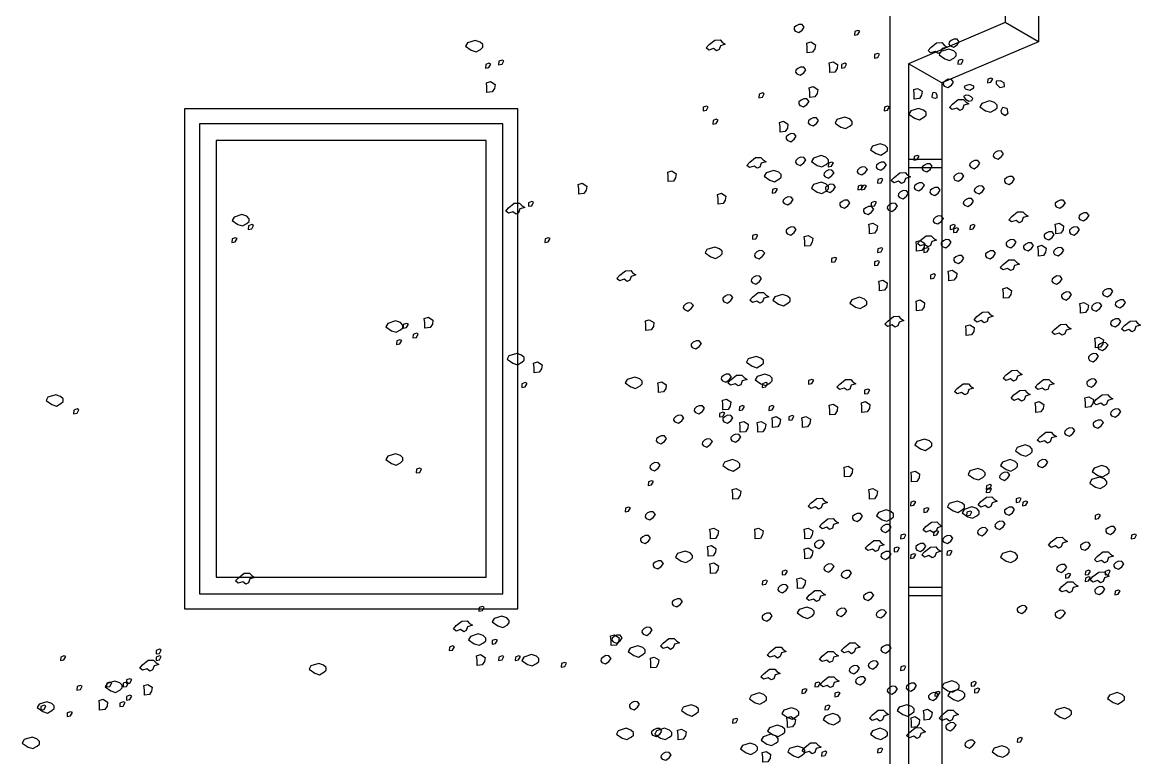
# Model space of a CAD drawing. Header units: millimetres. Extents: x 462666 to 1244237, y 2328025 to 3795663.
# Drawn here: x 1160765 to 1164119, y 2916031 to 2918238 of the extents above; entities that cross this region are included whole.
import ezdxf

# ---------------------------------------------------------------- set-up
doc = ezdxf.new("R2010")
doc.units = ezdxf.units.MM
for name, color, linetype in [('arbre', 250, 'Continuous'), ('MUR-POH', 64, 'Continuous'), ('MUR_REZ', 3, 'Continuous'), ('PLE_REZ', 200, 'Continuous')]:
    doc.layers.add(name, color=color, linetype=linetype)

# ---------------------------------------------------------------- blocks, each defined once
blk = doc.blocks.new('arbre3')
at = {"layer": 'arbre', "color": 252}
for points in [[(249.479, 32.191), (249.52, 32.176), (249.559, 32.204), (249.583, 32.239), (249.559, 32.267), (249.522, 32.269), (249.492, 32.254), (249.468, 32.232), (249.466, 32.211)], [(263.257, 32.114), (263.296, 32.121), (263.318, 32.16), (263.296, 32.169), (263.259, 32.156)], [(251.195, 31.872), (251.25, 31.855), (251.3, 31.883), (251.326, 31.907), (251.326, 31.938), (251.298, 31.966), (251.241, 31.985), (251.152, 31.957), (251.13, 31.918)], [(258.859, 31.94), (258.914, 31.923), (258.964, 31.951), (258.99, 31.975), (258.99, 32.005), (258.962, 32.034), (258.905, 32.053), (258.816, 32.025), (258.794, 31.986)], [(261.587, 32.006), (261.652, 32.058), (261.713, 32.06), (261.739, 32.032), (261.774, 32.01), (261.717, 31.993), (261.702, 31.949), (261.671, 31.934), (261.637, 31.96), (261.585, 31.943), (261.554, 31.969)], [(262.715, 31.913), (262.715, 31.971), (262.709, 32.024), (262.755, 32.037), (262.807, 32.004), (262.8, 31.958), (262.774, 31.919)], [(264.132, 31.974), (264.197, 32.026), (264.258, 32.028), (264.284, 32), (264.319, 31.978), (264.263, 31.961), (264.247, 31.917), (264.217, 31.902), (264.182, 31.928), (264.13, 31.911), (264.1, 31.937)], [(264.353, 31.991), (264.394, 31.976), (264.433, 32.004), (264.457, 32.039), (264.433, 32.067), (264.396, 32.069), (264.366, 32.054), (264.342, 32.032), (264.34, 32.01)], [(251.346, 31.812), (251.386, 31.818), (251.407, 31.858), (251.386, 31.866), (251.349, 31.853)], [(259.173, 31.774), (259.212, 31.781), (259.234, 31.82), (259.212, 31.828), (259.175, 31.815)], [(263.484, 31.85), (263.523, 31.856), (263.545, 31.895), (263.523, 31.904), (263.486, 31.891)], [(249.497, 31.701), (249.538, 31.685), (249.577, 31.714), (249.601, 31.748), (249.577, 31.777), (249.54, 31.779), (249.51, 31.764), (249.486, 31.742), (249.484, 31.72)], [(259.022, 31.736), (259.061, 31.743), (259.083, 31.782), (259.061, 31.791), (259.024, 31.778)], [(262.972, 31.685), (262.972, 31.744), (262.965, 31.796), (263.011, 31.809), (263.063, 31.776), (263.057, 31.731), (263.031, 31.691)], [(263.106, 31.736), (263.145, 31.743), (263.166, 31.782), (263.145, 31.791), (263.108, 31.778)], [(259.039, 31.457), (259.039, 31.516), (259.033, 31.568), (259.078, 31.581), (259.131, 31.548), (259.124, 31.503), (259.098, 31.464)], [(264.287, 31.528), (264.329, 31.513), (264.368, 31.541), (264.392, 31.576), (264.368, 31.604), (264.331, 31.607), (264.3, 31.591), (264.277, 31.57), (264.274, 31.548)], [(264.783, 31.567), (264.822, 31.574), (264.844, 31.613), (264.822, 31.622), (264.785, 31.609)], [(264.881, 31.554), (264.924, 31.513), (264.979, 31.524), (264.974, 31.567), (264.931, 31.589), (264.881, 31.587)], [(262.16, 31.396), (262.199, 31.403), (262.221, 31.442), (262.199, 31.45), (262.163, 31.437)], [(262.744, 31.4), (262.744, 31.459), (262.737, 31.511), (262.783, 31.524), (262.835, 31.491), (262.829, 31.446), (262.803, 31.407)], [(263.942, 31.378), (263.942, 31.437), (263.936, 31.489), (263.981, 31.502), (264.033, 31.47), (264.027, 31.424), (264.001, 31.385)], [(264.148, 31.411), (264.159, 31.461), (264.187, 31.457), (264.2, 31.428), (264.203, 31.396), (264.181, 31.385), (264.15, 31.394)], [(264.526, 31.496), (264.579, 31.483), (264.626, 31.509), (264.624, 31.53), (264.581, 31.548), (264.54, 31.535), (264.513, 31.526), (264.518, 31.513)], [(249.533, 31.337), (249.575, 31.322), (249.614, 31.35), (249.638, 31.385), (249.614, 31.413), (249.577, 31.415), (249.546, 31.4), (249.522, 31.379), (249.52, 31.357)], [(264.381, 31.322), (264.446, 31.374), (264.507, 31.376), (264.533, 31.348), (264.568, 31.326), (264.511, 31.309), (264.496, 31.265), (264.466, 31.25), (264.431, 31.276), (264.379, 31.259), (264.348, 31.285)], [(264.531, 31.381), (264.568, 31.357), (264.603, 31.363), (264.616, 31.385), (264.596, 31.407), (264.57, 31.422), (264.533, 31.424), (264.507, 31.411)], [(264.761, 31.246), (264.816, 31.229), (264.866, 31.257), (264.892, 31.281), (264.892, 31.311), (264.863, 31.339), (264.807, 31.359), (264.718, 31.331), (264.696, 31.292)], [(249.642, 31.119), (249.684, 31.104), (249.723, 31.132), (249.747, 31.167), (249.723, 31.195), (249.686, 31.197), (249.655, 31.182), (249.632, 31.161), (249.629, 31.139)], [(261.518, 31.245), (261.557, 31.251), (261.578, 31.291), (261.557, 31.299), (261.52, 31.286)], [(263.597, 31.245), (263.636, 31.251), (263.658, 31.291), (263.636, 31.299), (263.599, 31.286)], [(263.946, 31.16), (264.001, 31.143), (264.051, 31.171), (264.077, 31.195), (264.077, 31.226), (264.048, 31.254), (263.992, 31.273), (263.903, 31.245), (263.881, 31.206)], [(264.939, 31.248), (264.959, 31.287), (265.004, 31.274), (265.017, 31.215), (264.985, 31.189), (264.946, 31.215)], [(261.631, 31.094), (261.67, 31.1), (261.692, 31.139), (261.67, 31.148), (261.633, 31.135)], [(262.402, 31.001), (262.402, 31.06), (262.395, 31.112), (262.441, 31.125), (262.493, 31.092), (262.487, 31.047), (262.461, 31.008)], [(263.098, 31.059), (263.153, 31.041), (263.203, 31.07), (263.229, 31.094), (263.229, 31.124), (263.201, 31.152), (263.144, 31.172), (263.055, 31.144), (263.033, 31.104)], [(249.388, 30.938), (249.429, 30.922), (249.468, 30.951), (249.492, 30.985), (249.468, 31.014), (249.431, 31.016), (249.401, 31.001), (249.377, 30.979), (249.375, 30.957)], [(263.505, 30.754), (263.56, 30.736), (263.61, 30.765), (263.636, 30.788), (263.636, 30.819), (263.608, 30.847), (263.551, 30.867), (263.462, 30.838), (263.44, 30.799)], [(249.497, 30.665), (249.538, 30.65), (249.577, 30.678), (249.601, 30.713), (249.577, 30.741), (249.54, 30.743), (249.51, 30.728), (249.486, 30.706), (249.484, 30.685)], [(262.055, 30.656), (262.12, 30.709), (262.181, 30.711), (262.207, 30.682), (262.242, 30.661), (262.185, 30.643), (262.17, 30.6), (262.14, 30.585), (262.105, 30.611), (262.053, 30.593), (262.022, 30.619)], [(262.827, 30.618), (262.881, 30.601), (262.931, 30.629), (262.958, 30.653), (262.958, 30.683), (262.929, 30.712), (262.873, 30.731), (262.784, 30.703), (262.762, 30.664)], [(263.937, 30.678), (263.977, 30.685), (263.998, 30.724), (263.977, 30.732), (263.94, 30.719)], [(264.59, 30.597), (264.631, 30.581), (264.67, 30.61), (264.694, 30.644), (264.67, 30.673), (264.633, 30.675), (264.603, 30.66), (264.579, 30.638), (264.577, 30.616)], [(264.863, 30.706), (264.904, 30.69), (264.943, 30.719), (264.967, 30.753), (264.943, 30.782), (264.906, 30.784), (264.876, 30.769), (264.852, 30.747), (264.849, 30.725)], [(261.12, 30.432), (261.12, 30.49), (261.113, 30.542), (261.159, 30.555), (261.211, 30.523), (261.204, 30.477), (261.178, 30.438)], [(262.285, 30.449), (262.339, 30.431), (262.389, 30.459), (262.415, 30.483), (262.415, 30.514), (262.387, 30.542), (262.33, 30.562), (262.241, 30.533), (262.219, 30.494)], [(262.918, 30.488), (262.959, 30.472), (262.998, 30.501), (263.022, 30.535), (262.998, 30.564), (262.961, 30.566), (262.931, 30.551), (262.907, 30.529), (262.905, 30.507)], [(262.954, 30.602), (262.994, 30.609), (263.015, 30.648), (262.994, 30.657), (262.957, 30.644)], [(263.299, 30.524), (263.341, 30.509), (263.38, 30.537), (263.404, 30.572), (263.38, 30.6), (263.343, 30.602), (263.313, 30.587), (263.289, 30.565), (263.286, 30.543)], [(263.518, 30.578), (263.559, 30.563), (263.598, 30.591), (263.622, 30.626), (263.598, 30.654), (263.561, 30.657), (263.531, 30.641), (263.507, 30.62), (263.505, 30.598)], [(264.045, 30.56), (264.086, 30.545), (264.125, 30.573), (264.149, 30.608), (264.125, 30.636), (264.088, 30.638), (264.058, 30.623), (264.034, 30.602), (264.032, 30.58)], [(260.094, 30.289), (260.094, 30.348), (260.087, 30.4), (260.133, 30.413), (260.185, 30.38), (260.178, 30.335), (260.152, 30.296)], [(262.827, 30.313), (262.881, 30.296), (262.931, 30.324), (262.958, 30.348), (262.958, 30.378), (262.929, 30.406), (262.873, 30.426), (262.784, 30.398), (262.762, 30.359)], [(263.522, 30.413), (263.561, 30.42), (263.582, 30.459), (263.561, 30.468), (263.524, 30.455)], [(263.712, 30.481), (263.777, 30.534), (263.838, 30.536), (263.864, 30.507), (263.898, 30.486), (263.842, 30.468), (263.827, 30.425), (263.796, 30.41), (263.762, 30.436), (263.709, 30.418), (263.679, 30.444)], [(263.954, 30.342), (263.995, 30.327), (264.034, 30.355), (264.058, 30.39), (264.034, 30.418), (263.997, 30.42), (263.967, 30.405), (263.943, 30.384), (263.941, 30.362)], [(264.408, 30.451), (264.449, 30.436), (264.489, 30.464), (264.512, 30.499), (264.489, 30.527), (264.452, 30.529), (264.421, 30.514), (264.397, 30.493), (264.395, 30.471)], [(264.99, 30.415), (265.031, 30.4), (265.07, 30.428), (265.094, 30.463), (265.07, 30.491), (265.033, 30.493), (265.003, 30.478), (264.979, 30.456), (264.977, 30.434)], [(249.352, 30.211), (249.393, 30.196), (249.432, 30.224), (249.456, 30.259), (249.432, 30.287), (249.395, 30.289), (249.365, 30.274), (249.341, 30.252), (249.339, 30.23)], [(261.69, 30.175), (261.69, 30.234), (261.683, 30.286), (261.729, 30.299), (261.781, 30.266), (261.774, 30.221), (261.748, 30.182)], [(262.312, 30.3), (262.351, 30.307), (262.372, 30.346), (262.351, 30.354), (262.314, 30.341)], [(262.936, 30.324), (262.977, 30.309), (263.016, 30.337), (263.04, 30.372), (263.016, 30.4), (262.979, 30.402), (262.949, 30.387), (262.925, 30.365), (262.923, 30.344)], [(263.295, 30.338), (263.334, 30.344), (263.356, 30.383), (263.334, 30.392), (263.297, 30.379)], [(263.332, 30.338), (263.372, 30.344), (263.393, 30.383), (263.372, 30.392), (263.335, 30.379)], [(263.772, 30.251), (263.813, 30.236), (263.852, 30.264), (263.876, 30.299), (263.852, 30.327), (263.815, 30.33), (263.785, 30.314), (263.761, 30.293), (263.759, 30.271)], [(264.136, 30.288), (264.177, 30.273), (264.216, 30.301), (264.24, 30.336), (264.216, 30.364), (264.179, 30.366), (264.149, 30.351), (264.125, 30.329), (264.122, 30.307)], [(264.644, 30.306), (264.686, 30.291), (264.725, 30.319), (264.749, 30.354), (264.725, 30.382), (264.688, 30.384), (264.657, 30.369), (264.634, 30.347), (264.631, 30.325)], [(259.287, 30.132), (259.352, 30.184), (259.413, 30.186), (259.439, 30.158), (259.474, 30.136), (259.417, 30.119), (259.402, 30.075), (259.372, 30.06), (259.337, 30.086), (259.285, 30.069), (259.254, 30.095)], [(259.514, 30.149), (259.553, 30.155), (259.574, 30.195), (259.553, 30.203), (259.516, 30.19)], [(263.1, 30.142), (263.141, 30.127), (263.18, 30.155), (263.204, 30.19), (263.18, 30.218), (263.143, 30.221), (263.113, 30.205), (263.089, 30.184), (263.087, 30.162)], [(263.446, 30.149), (263.485, 30.155), (263.507, 30.195), (263.485, 30.203), (263.448, 30.19)], [(263.645, 30.106), (263.686, 30.091), (263.725, 30.119), (263.749, 30.154), (263.725, 30.182), (263.688, 30.184), (263.658, 30.169), (263.634, 30.147), (263.632, 30.126)], [(264.517, 30.161), (264.558, 30.145), (264.598, 30.174), (264.622, 30.208), (264.598, 30.237), (264.561, 30.239), (264.53, 30.224), (264.506, 30.202), (264.504, 30.18)], [(265.571, 30.142), (265.613, 30.127), (265.652, 30.155), (265.676, 30.19), (265.652, 30.218), (265.615, 30.221), (265.584, 30.205), (265.56, 30.184), (265.558, 30.162)], [(256.18, 29.94), (256.235, 29.923), (256.285, 29.951), (256.311, 29.975), (256.311, 30.005), (256.283, 30.034), (256.226, 30.053), (256.137, 30.025), (256.115, 29.986)], [(263.372, 30.07), (263.413, 30.055), (263.453, 30.083), (263.477, 30.118), (263.453, 30.146), (263.416, 30.148), (263.385, 30.133), (263.361, 30.111), (263.359, 30.089)], [(264.172, 29.961), (264.213, 29.946), (264.252, 29.974), (264.276, 30.009), (264.252, 30.037), (264.215, 30.039), (264.185, 30.024), (264.161, 30.002), (264.159, 29.98)], [(265.061, 30.032), (265.127, 30.084), (265.187, 30.086), (265.214, 30.058), (265.248, 30.036), (265.192, 30.019), (265.177, 29.975), (265.146, 29.96), (265.111, 29.986), (265.059, 29.969), (265.029, 29.995)], [(265.844, 29.997), (265.885, 29.982), (265.924, 30.01), (265.948, 30.045), (265.924, 30.073), (265.887, 30.075), (265.857, 30.06), (265.833, 30.038), (265.831, 30.017)], [(249.388, 29.866), (249.429, 29.85), (249.468, 29.879), (249.492, 29.913), (249.468, 29.942), (249.431, 29.944), (249.401, 29.929), (249.377, 29.907), (249.375, 29.885)], [(256.3, 29.884), (256.339, 29.891), (256.361, 29.93), (256.339, 29.939), (256.302, 29.926)], [(263.428, 29.833), (263.428, 29.892), (263.421, 29.944), (263.467, 29.957), (263.519, 29.925), (263.513, 29.879), (263.487, 29.84)], [(264.353, 29.884), (264.393, 29.891), (264.414, 29.93), (264.393, 29.939), (264.356, 29.926)], [(264.391, 29.847), (264.43, 29.853), (264.452, 29.892), (264.43, 29.901), (264.393, 29.888)], [(264.58, 29.884), (264.619, 29.891), (264.641, 29.93), (264.619, 29.939), (264.582, 29.926)], [(265.565, 29.833), (265.565, 29.892), (265.559, 29.944), (265.604, 29.957), (265.656, 29.925), (265.65, 29.879), (265.624, 29.84)], [(265.735, 29.834), (265.776, 29.818), (265.815, 29.847), (265.839, 29.881), (265.815, 29.91), (265.778, 29.912), (265.748, 29.897), (265.724, 29.875), (265.722, 29.853)], [(256.111, 29.733), (256.15, 29.74), (256.171, 29.779), (256.15, 29.787), (256.113, 29.774)], [(259.703, 29.733), (259.742, 29.74), (259.764, 29.779), (259.742, 29.787), (259.705, 29.774)], [(262.085, 29.771), (262.124, 29.777), (262.146, 29.817), (262.124, 29.825), (262.087, 29.812)], [(262.687, 29.691), (262.687, 29.75), (262.68, 29.802), (262.726, 29.815), (262.778, 29.782), (262.772, 29.737), (262.746, 29.697)], [(264.011, 29.757), (264.077, 29.809), (264.138, 29.811), (264.164, 29.783), (264.198, 29.761), (264.142, 29.744), (264.127, 29.7), (264.096, 29.685), (264.061, 29.711), (264.009, 29.694), (263.979, 29.72)], [(265.444, 29.779), (265.485, 29.764), (265.525, 29.792), (265.548, 29.827), (265.525, 29.855), (265.488, 29.857), (265.457, 29.842), (265.433, 29.82), (265.431, 29.799)], [(249.024, 29.593), (249.066, 29.578), (249.105, 29.606), (249.129, 29.641), (249.105, 29.669), (249.068, 29.671), (249.037, 29.656), (249.014, 29.634), (249.011, 29.613)], [(261.606, 29.567), (261.661, 29.55), (261.711, 29.578), (261.737, 29.602), (261.737, 29.632), (261.708, 29.661), (261.652, 29.68), (261.563, 29.652), (261.541, 29.613)], [(263.522, 29.62), (263.561, 29.626), (263.582, 29.665), (263.561, 29.674), (263.524, 29.661)], [(263.969, 29.634), (263.969, 29.693), (263.963, 29.745), (264.008, 29.758), (264.061, 29.725), (264.054, 29.68), (264.028, 29.64)], [(264.051, 29.62), (264.09, 29.626), (264.112, 29.665), (264.09, 29.674), (264.053, 29.661)], [(264.263, 29.688), (264.304, 29.673), (264.343, 29.701), (264.367, 29.736), (264.343, 29.764), (264.306, 29.766), (264.276, 29.751), (264.252, 29.729), (264.25, 29.708)], [(265.008, 29.688), (265.049, 29.673), (265.088, 29.701), (265.112, 29.736), (265.088, 29.764), (265.051, 29.766), (265.021, 29.751), (264.997, 29.729), (264.995, 29.708)], [(265.208, 29.652), (265.249, 29.637), (265.288, 29.665), (265.312, 29.7), (265.288, 29.728), (265.251, 29.73), (265.221, 29.715), (265.197, 29.693), (265.195, 29.671)], [(265.366, 29.577), (265.366, 29.636), (265.359, 29.688), (265.405, 29.701), (265.457, 29.668), (265.45, 29.623), (265.424, 29.584)], [(265.553, 29.597), (265.594, 29.582), (265.634, 29.61), (265.658, 29.645), (265.634, 29.673), (265.597, 29.676), (265.566, 29.66), (265.542, 29.639), (265.54, 29.617)], [(262.992, 29.506), (263.031, 29.513), (263.053, 29.552), (263.031, 29.561), (262.994, 29.548)], [(263.484, 29.469), (263.523, 29.475), (263.545, 29.514), (263.523, 29.523), (263.486, 29.51)], [(264.408, 29.507), (264.449, 29.491), (264.489, 29.52), (264.512, 29.554), (264.489, 29.583), (264.452, 29.585), (264.421, 29.57), (264.397, 29.548), (264.395, 29.526)], [(264.772, 29.561), (264.813, 29.546), (264.852, 29.574), (264.876, 29.609), (264.852, 29.637), (264.815, 29.639), (264.785, 29.624), (264.761, 29.602), (264.759, 29.581)], [(264.961, 29.482), (265.027, 29.534), (265.087, 29.536), (265.114, 29.508), (265.148, 29.486), (265.092, 29.469), (265.077, 29.425), (265.046, 29.41), (265.011, 29.436), (264.959, 29.419), (264.929, 29.445)], [(260.562, 29.357), (260.627, 29.409), (260.688, 29.411), (260.714, 29.383), (260.749, 29.361), (260.692, 29.344), (260.677, 29.3), (260.647, 29.285), (260.612, 29.311), (260.56, 29.294), (260.529, 29.32)], [(264.34, 29.292), (264.34, 29.351), (264.333, 29.403), (264.379, 29.416), (264.431, 29.383), (264.425, 29.338), (264.398, 29.299)], [(248.988, 29.303), (249.029, 29.287), (249.069, 29.316), (249.092, 29.35), (249.069, 29.379), (249.032, 29.381), (249.001, 29.366), (248.977, 29.344), (248.975, 29.322)], [(263.542, 29.178), (263.542, 29.237), (263.535, 29.289), (263.581, 29.302), (263.633, 29.269), (263.627, 29.224), (263.601, 29.185)], [(264.127, 29.317), (264.166, 29.324), (264.187, 29.363), (264.166, 29.372), (264.129, 29.359)], [(265.535, 29.27), (265.576, 29.255), (265.615, 29.283), (265.639, 29.318), (265.615, 29.346), (265.578, 29.349), (265.548, 29.333), (265.524, 29.312), (265.522, 29.29)], [(248.661, 29.084), (248.702, 29.069), (248.741, 29.098), (248.765, 29.132), (248.741, 29.161), (248.704, 29.163), (248.674, 29.147), (248.65, 29.126), (248.648, 29.104)], [(262.087, 29.107), (262.152, 29.159), (262.213, 29.161), (262.239, 29.133), (262.274, 29.111), (262.217, 29.094), (262.202, 29.051), (262.171, 29.035), (262.137, 29.061), (262.084, 29.044), (262.054, 29.07)], [(262.386, 29.025), (262.441, 29.008), (262.491, 29.036), (262.517, 29.06), (262.517, 29.09), (262.488, 29.118), (262.432, 29.138), (262.343, 29.11), (262.321, 29.071)], [(264.967, 29.093), (264.967, 29.151), (264.96, 29.203), (265.006, 29.217), (265.058, 29.184), (265.051, 29.138), (265.025, 29.099)], [(265.644, 29.089), (265.685, 29.073), (265.724, 29.102), (265.748, 29.136), (265.724, 29.165), (265.688, 29.167), (265.657, 29.152), (265.633, 29.13), (265.631, 29.108)], [(266.117, 29.125), (266.158, 29.11), (266.197, 29.138), (266.221, 29.173), (266.197, 29.201), (266.16, 29.203), (266.13, 29.188), (266.106, 29.166), (266.104, 29.145)], [(248.207, 28.994), (248.248, 28.978), (248.287, 29.007), (248.311, 29.041), (248.287, 29.07), (248.25, 29.072), (248.22, 29.057), (248.196, 29.035), (248.194, 29.013)], [(263.268, 28.991), (263.322, 28.974), (263.372, 29.002), (263.398, 29.026), (263.398, 29.056), (263.37, 29.084), (263.314, 29.104), (263.225, 29.076), (263.203, 29.037)], [(263.969, 28.95), (263.969, 29.009), (263.963, 29.061), (264.008, 29.074), (264.061, 29.042), (264.054, 28.996), (264.028, 28.957)], [(265.85, 28.922), (265.85, 28.98), (265.844, 29.033), (265.889, 29.046), (265.941, 29.013), (265.935, 28.967), (265.909, 28.928)], [(265.989, 28.961), (266.031, 28.946), (266.07, 28.975), (266.094, 29.009), (266.07, 29.038), (266.033, 29.04), (266.002, 29.025), (265.979, 29.003), (265.976, 28.981)], [(266.262, 28.998), (266.303, 28.983), (266.342, 29.011), (266.366, 29.046), (266.342, 29.074), (266.305, 29.076), (266.275, 29.061), (266.251, 29.039), (266.249, 29.017)], [(258.327, 28.751), (258.327, 28.81), (258.32, 28.862), (258.366, 28.875), (258.418, 28.842), (258.412, 28.797), (258.386, 28.757)], [(263.637, 28.832), (263.702, 28.884), (263.763, 28.887), (263.789, 28.858), (263.823, 28.837), (263.767, 28.819), (263.752, 28.776), (263.721, 28.76), (263.687, 28.787), (263.634, 28.769), (263.604, 28.795)], [(264.661, 28.882), (264.727, 28.934), (264.788, 28.936), (264.814, 28.908), (264.848, 28.887), (264.792, 28.869), (264.777, 28.826), (264.746, 28.81), (264.711, 28.837), (264.659, 28.819), (264.629, 28.845)], [(257.944, 28.72), (257.998, 28.702), (258.048, 28.731), (258.074, 28.755), (258.074, 28.785), (258.046, 28.813), (257.989, 28.833), (257.9, 28.805), (257.879, 28.765)], [(258.077, 28.75), (258.116, 28.757), (258.138, 28.796), (258.116, 28.805), (258.079, 28.792)], [(260.863, 28.722), (260.863, 28.781), (260.857, 28.833), (260.902, 28.846), (260.954, 28.814), (260.948, 28.768), (260.922, 28.729)], [(264.539, 28.665), (264.539, 28.724), (264.533, 28.776), (264.578, 28.789), (264.631, 28.757), (264.624, 28.711), (264.598, 28.672)], [(265.554, 28.74), (265.619, 28.792), (265.68, 28.794), (265.706, 28.766), (265.741, 28.744), (265.684, 28.727), (265.669, 28.683), (265.639, 28.668), (265.604, 28.694), (265.552, 28.677), (265.521, 28.703)], [(266.207, 28.78), (266.249, 28.765), (266.288, 28.793), (266.312, 28.828), (266.288, 28.856), (266.251, 28.858), (266.221, 28.843), (266.197, 28.821), (266.194, 28.799)], [(266.353, 28.78), (266.418, 28.832), (266.479, 28.834), (266.505, 28.806), (266.54, 28.784), (266.483, 28.767), (266.468, 28.723), (266.438, 28.708), (266.403, 28.734), (266.351, 28.717), (266.32, 28.743)], [(248.297, 28.558), (248.339, 28.542), (248.378, 28.571), (248.402, 28.605), (248.378, 28.634), (248.341, 28.636), (248.31, 28.621), (248.287, 28.599), (248.284, 28.577)], [(258.19, 28.637), (258.229, 28.644), (258.251, 28.683), (258.229, 28.691), (258.192, 28.678)], [(266.021, 28.523), (266.021, 28.582), (266.015, 28.634), (266.06, 28.647), (266.112, 28.614), (266.106, 28.569), (266.08, 28.53)], [(258.001, 28.561), (258.04, 28.568), (258.062, 28.607), (258.04, 28.616), (258.003, 28.603)], [(266.062, 28.507), (266.103, 28.492), (266.142, 28.52), (266.166, 28.555), (266.142, 28.583), (266.106, 28.586), (266.075, 28.57), (266.051, 28.549), (266.049, 28.527)], [(259.334, 28.347), (259.389, 28.33), (259.439, 28.358), (259.465, 28.382), (259.465, 28.412), (259.436, 28.44), (259.38, 28.46), (259.291, 28.432), (259.269, 28.393)], [(259.581, 28.238), (259.581, 28.297), (259.574, 28.349), (259.62, 28.362), (259.672, 28.329), (259.666, 28.284), (259.639, 28.245)], [(262.081, 28.313), (262.135, 28.296), (262.185, 28.324), (262.211, 28.348), (262.211, 28.378), (262.183, 28.406), (262.127, 28.426), (262.038, 28.398), (262.016, 28.359)], [(265.953, 28.38), (265.994, 28.365), (266.033, 28.393), (266.057, 28.428), (266.033, 28.456), (265.996, 28.458), (265.966, 28.443), (265.942, 28.421), (265.94, 28.4)], [(248.643, 28.176), (248.684, 28.161), (248.723, 28.189), (248.747, 28.224), (248.723, 28.252), (248.686, 28.254), (248.656, 28.239), (248.632, 28.217), (248.63, 28.196)], [(264.995, 28.213), (265.06, 28.265), (265.121, 28.267), (265.147, 28.239), (265.182, 28.217), (265.125, 28.2), (265.11, 28.156), (265.08, 28.141), (265.045, 28.167), (264.993, 28.15), (264.962, 28.176)], [(259.438, 28.07), (259.477, 28.077), (259.499, 28.116), (259.477, 28.124), (259.44, 28.111)], [(260.691, 28.076), (260.745, 28.058), (260.795, 28.087), (260.821, 28.111), (260.821, 28.141), (260.793, 28.169), (260.736, 28.189), (260.647, 28.16), (260.625, 28.121)], [(261.006, 28.01), (261.006, 28.069), (260.999, 28.121), (261.045, 28.134), (261.097, 28.101), (261.09, 28.056), (261.064, 28.017)], [(261.837, 28.158), (261.902, 28.21), (261.963, 28.212), (261.989, 28.184), (262.024, 28.162), (261.967, 28.144), (261.952, 28.101), (261.921, 28.086), (261.887, 28.112), (261.834, 28.095), (261.804, 28.121)], [(262.183, 28.11), (262.237, 28.092), (262.287, 28.121), (262.313, 28.144), (262.313, 28.175), (262.285, 28.203), (262.228, 28.223), (262.139, 28.194), (262.118, 28.155)], [(262.198, 28.07), (262.237, 28.077), (262.259, 28.116), (262.237, 28.124), (262.2, 28.111)], [(262.728, 28.108), (262.767, 28.114), (262.788, 28.154), (262.767, 28.162), (262.73, 28.149)], [(263.087, 28.108), (263.152, 28.16), (263.213, 28.162), (263.239, 28.134), (263.273, 28.112), (263.217, 28.095), (263.202, 28.051), (263.171, 28.036), (263.137, 28.062), (263.084, 28.045), (263.054, 28.071)], [(264.436, 28.058), (264.502, 28.11), (264.563, 28.112), (264.589, 28.084), (264.623, 28.062), (264.567, 28.045), (264.552, 28.001), (264.521, 27.986), (264.486, 28.012), (264.434, 27.995), (264.404, 28.021)], [(265.361, 28.108), (265.427, 28.16), (265.487, 28.162), (265.514, 28.134), (265.548, 28.112), (265.492, 28.095), (265.477, 28.051), (265.446, 28.036), (265.411, 28.062), (265.359, 28.045), (265.329, 28.071)], [(265.935, 28.089), (265.976, 28.074), (266.015, 28.102), (266.039, 28.137), (266.015, 28.165), (265.978, 28.168), (265.948, 28.152), (265.924, 28.131), (265.922, 28.109)], [(254.044, 27.872), (254.098, 27.855), (254.148, 27.883), (254.174, 27.907), (254.174, 27.938), (254.146, 27.966), (254.09, 27.985), (254, 27.957), (253.979, 27.918)], [(263.37, 27.995), (263.409, 28.001), (263.431, 28.04), (263.409, 28.049), (263.372, 28.036)], [(265.086, 27.983), (265.152, 28.035), (265.212, 28.037), (265.239, 28.009), (265.273, 27.987), (265.217, 27.97), (265.202, 27.926), (265.171, 27.911), (265.136, 27.937), (265.084, 27.92), (265.054, 27.946)], [(266.033, 27.933), (266.099, 27.985), (266.159, 27.987), (266.186, 27.959), (266.22, 27.937), (266.164, 27.92), (266.149, 27.877), (266.118, 27.861), (266.083, 27.888), (266.031, 27.87), (266.001, 27.896)], [(248.334, 27.813), (248.375, 27.798), (248.414, 27.826), (248.438, 27.861), (248.414, 27.889), (248.377, 27.891), (248.347, 27.876), (248.323, 27.854), (248.321, 27.832)], [(261.747, 27.811), (261.747, 27.87), (261.74, 27.922), (261.786, 27.935), (261.838, 27.902), (261.831, 27.856), (261.805, 27.817)], [(261.933, 27.806), (261.973, 27.812), (261.994, 27.851), (261.973, 27.86), (261.936, 27.847)], [(262.274, 27.806), (262.313, 27.812), (262.335, 27.851), (262.313, 27.86), (262.276, 27.847)], [(262.972, 27.754), (262.972, 27.813), (262.965, 27.865), (263.011, 27.878), (263.063, 27.845), (263.057, 27.8), (263.031, 27.76)], [(263.342, 27.782), (263.342, 27.841), (263.336, 27.893), (263.382, 27.906), (263.434, 27.874), (263.427, 27.828), (263.401, 27.789)], [(265.337, 27.782), (265.337, 27.841), (265.331, 27.893), (265.376, 27.906), (265.428, 27.874), (265.422, 27.828), (265.396, 27.789)], [(265.907, 27.839), (265.907, 27.898), (265.901, 27.95), (265.946, 27.963), (265.998, 27.931), (265.992, 27.885), (265.966, 27.846)], [(248.098, 27.704), (248.139, 27.689), (248.178, 27.717), (248.202, 27.752), (248.178, 27.78), (248.141, 27.782), (248.111, 27.767), (248.087, 27.745), (248.084, 27.723)], [(248.661, 27.704), (248.702, 27.689), (248.741, 27.717), (248.765, 27.752), (248.741, 27.78), (248.704, 27.782), (248.674, 27.767), (248.65, 27.745), (248.648, 27.723)], [(254.296, 27.768), (254.335, 27.774), (254.357, 27.813), (254.335, 27.822), (254.298, 27.809)], [(261.707, 27.73), (261.746, 27.737), (261.767, 27.776), (261.746, 27.784), (261.709, 27.771)], [(262.317, 27.611), (262.317, 27.67), (262.31, 27.722), (262.356, 27.735), (262.408, 27.703), (262.401, 27.657), (262.375, 27.618)], [(262.501, 27.692), (262.54, 27.699), (262.562, 27.738), (262.54, 27.747), (262.503, 27.733)], [(262.658, 27.611), (262.658, 27.67), (262.652, 27.722), (262.698, 27.735), (262.75, 27.703), (262.743, 27.657), (262.717, 27.618)], [(266.207, 27.744), (266.249, 27.729), (266.288, 27.757), (266.312, 27.792), (266.288, 27.82), (266.251, 27.822), (266.221, 27.807), (266.197, 27.786), (266.194, 27.764)], [(261.946, 27.555), (261.946, 27.613), (261.94, 27.665), (261.985, 27.678), (262.037, 27.646), (262.031, 27.6), (262.005, 27.561)], [(262.146, 27.555), (262.146, 27.613), (262.139, 27.665), (262.185, 27.678), (262.237, 27.646), (262.23, 27.6), (262.204, 27.561)], [(265.68, 27.526), (265.722, 27.511), (265.761, 27.539), (265.785, 27.574), (265.761, 27.602), (265.724, 27.604), (265.693, 27.589), (265.67, 27.568), (265.667, 27.546)], [(266.008, 27.617), (266.049, 27.602), (266.088, 27.63), (266.112, 27.665), (266.088, 27.693), (266.051, 27.695), (266.021, 27.68), (265.997, 27.658), (265.995, 27.637)], [(247.898, 27.468), (247.939, 27.452), (247.978, 27.481), (248.002, 27.515), (247.978, 27.544), (247.941, 27.546), (247.911, 27.531), (247.887, 27.509), (247.885, 27.487)], [(248.425, 27.431), (248.466, 27.416), (248.505, 27.444), (248.529, 27.479), (248.505, 27.507), (248.468, 27.509), (248.438, 27.494), (248.414, 27.473), (248.412, 27.451)], [(248.752, 27.486), (248.793, 27.471), (248.832, 27.499), (248.856, 27.534), (248.832, 27.562), (248.795, 27.564), (248.765, 27.549), (248.741, 27.527), (248.739, 27.505)], [(264.014, 27.364), (264.068, 27.347), (264.118, 27.375), (264.144, 27.399), (264.144, 27.429), (264.116, 27.457), (264.06, 27.477), (263.971, 27.449), (263.949, 27.41)], [(265.386, 27.502), (265.452, 27.554), (265.512, 27.556), (265.538, 27.528), (265.573, 27.506), (265.517, 27.489), (265.502, 27.445), (265.471, 27.43), (265.436, 27.456), (265.384, 27.439), (265.354, 27.465)], [(265.167, 27.296), (265.221, 27.279), (265.271, 27.307), (265.297, 27.331), (265.297, 27.361), (265.269, 27.39), (265.213, 27.409), (265.124, 27.381), (265.102, 27.342)], [(247.825, 27.159), (247.866, 27.144), (247.905, 27.172), (247.929, 27.207), (247.905, 27.235), (247.868, 27.237), (247.838, 27.222), (247.814, 27.2), (247.812, 27.178)], [(257.944, 27.194), (257.998, 27.177), (258.048, 27.205), (258.074, 27.229), (258.074, 27.26), (258.046, 27.288), (257.989, 27.307), (257.9, 27.279), (257.879, 27.24)], [(261.81, 27.127), (261.864, 27.109), (261.914, 27.137), (261.94, 27.161), (261.94, 27.192), (261.912, 27.22), (261.855, 27.24), (261.766, 27.211), (261.745, 27.172)], [(264.997, 27.127), (265.052, 27.109), (265.102, 27.137), (265.128, 27.161), (265.128, 27.192), (265.1, 27.22), (265.043, 27.24), (264.954, 27.211), (264.932, 27.172)], [(265.371, 27.163), (265.413, 27.148), (265.452, 27.176), (265.476, 27.211), (265.452, 27.239), (265.415, 27.241), (265.384, 27.226), (265.361, 27.204), (265.358, 27.182)], [(258.228, 27.087), (258.267, 27.094), (258.289, 27.133), (258.267, 27.142), (258.23, 27.129)], [(263.143, 27.042), (263.143, 27.1), (263.136, 27.153), (263.182, 27.166), (263.234, 27.133), (263.228, 27.087), (263.202, 27.048)], [(263.912, 26.985), (263.912, 27.043), (263.906, 27.096), (263.951, 27.109), (264.004, 27.076), (263.997, 27.03), (263.971, 26.991)], [(264.624, 27.025), (264.679, 27.008), (264.729, 27.036), (264.755, 27.06), (264.755, 27.09), (264.727, 27.118), (264.67, 27.138), (264.581, 27.11), (264.559, 27.071)], [(264.935, 27.018), (264.977, 27.002), (265.016, 27.031), (265.04, 27.065), (265.016, 27.094), (264.979, 27.096), (264.948, 27.081), (264.924, 27.059), (264.922, 27.037)], [(266.049, 27.059), (266.103, 27.041), (266.153, 27.07), (266.179, 27.094), (266.179, 27.124), (266.151, 27.152), (266.094, 27.172), (266.005, 27.144), (265.984, 27.104)], [(247.792, 26.974), (247.831, 26.981), (247.853, 27.02), (247.831, 27.028), (247.794, 27.015)], [(252.925, 26.957), (252.979, 26.94), (253.029, 26.968), (253.055, 26.992), (253.055, 27.022), (253.027, 27.051), (252.97, 27.07), (252.881, 27.042), (252.86, 27.003)], [(264.769, 26.898), (264.808, 26.905), (264.83, 26.944), (264.808, 26.953), (264.771, 26.94)], [(261.861, 26.785), (261.861, 26.844), (261.854, 26.896), (261.9, 26.909), (261.952, 26.877), (261.945, 26.831), (261.919, 26.792)], [(263.428, 26.785), (263.428, 26.844), (263.421, 26.896), (263.467, 26.909), (263.519, 26.877), (263.513, 26.831), (263.487, 26.792)], [(264.769, 26.861), (264.808, 26.867), (264.83, 26.906), (264.808, 26.915), (264.771, 26.902)], [(247.528, 26.672), (247.567, 26.678), (247.588, 26.717), (247.567, 26.726), (247.53, 26.713)], [(262.758, 26.743), (262.823, 26.795), (262.884, 26.798), (262.91, 26.769), (262.945, 26.748), (262.888, 26.73), (262.873, 26.687), (262.843, 26.672), (262.808, 26.698), (262.756, 26.68), (262.725, 26.706)], [(263.9, 26.71), (263.939, 26.716), (263.961, 26.755), (263.939, 26.764), (263.902, 26.751)], [(264.387, 26.652), (264.441, 26.635), (264.491, 26.663), (264.517, 26.687), (264.517, 26.717), (264.489, 26.745), (264.433, 26.765), (264.344, 26.737), (264.322, 26.698)], [(264.557, 26.584), (264.611, 26.567), (264.661, 26.595), (264.687, 26.619), (264.687, 26.649), (264.659, 26.678), (264.602, 26.697), (264.513, 26.669), (264.491, 26.63)], [(264.707, 26.759), (264.772, 26.811), (264.833, 26.814), (264.859, 26.785), (264.894, 26.764), (264.838, 26.746), (264.822, 26.703), (264.792, 26.688), (264.757, 26.714), (264.705, 26.696), (264.675, 26.722)], [(264.99, 26.618), (265.031, 26.603), (265.07, 26.631), (265.094, 26.666), (265.07, 26.694), (265.033, 26.696), (265.003, 26.681), (264.979, 26.659), (264.977, 26.637)], [(265.11, 26.747), (265.149, 26.754), (265.17, 26.793), (265.149, 26.802), (265.112, 26.789)], [(265.185, 26.71), (265.224, 26.716), (265.246, 26.755), (265.224, 26.764), (265.187, 26.751)], [(247.77, 26.596), (247.812, 26.58), (247.851, 26.609), (247.875, 26.643), (247.851, 26.672), (247.814, 26.674), (247.783, 26.659), (247.76, 26.637), (247.757, 26.615)], [(263.245, 26.545), (263.286, 26.53), (263.325, 26.558), (263.349, 26.593), (263.325, 26.621), (263.288, 26.623), (263.258, 26.608), (263.234, 26.586), (263.232, 26.565)], [(263.573, 26.55), (263.628, 26.533), (263.678, 26.561), (263.704, 26.585), (263.704, 26.616), (263.675, 26.644), (263.619, 26.663), (263.53, 26.635), (263.508, 26.596)], [(264.051, 26.634), (264.09, 26.64), (264.112, 26.68), (264.09, 26.688), (264.053, 26.675)], [(264.542, 26.596), (264.582, 26.603), (264.603, 26.642), (264.582, 26.65), (264.545, 26.637)], [(266.017, 26.558), (266.056, 26.565), (266.078, 26.604), (266.056, 26.613), (266.019, 26.6)], [(261.604, 26.33), (261.604, 26.388), (261.598, 26.44), (261.643, 26.453), (261.695, 26.421), (261.689, 26.375), (261.663, 26.336)], [(262.117, 26.33), (262.117, 26.388), (262.111, 26.44), (262.156, 26.453), (262.208, 26.421), (262.202, 26.375), (262.176, 26.336)], [(262.687, 26.33), (262.687, 26.388), (262.68, 26.44), (262.726, 26.453), (262.778, 26.421), (262.772, 26.375), (262.746, 26.336)], [(262.887, 26.508), (262.952, 26.56), (263.013, 26.563), (263.039, 26.534), (263.074, 26.513), (263.017, 26.495), (263.002, 26.452), (262.971, 26.437), (262.937, 26.463), (262.884, 26.445), (262.854, 26.471)], [(263.572, 26.418), (263.613, 26.403), (263.653, 26.431), (263.676, 26.466), (263.653, 26.494), (263.616, 26.496), (263.585, 26.481), (263.561, 26.459), (263.559, 26.438)], [(264.076, 26.472), (264.141, 26.524), (264.202, 26.526), (264.228, 26.498), (264.263, 26.476), (264.207, 26.459), (264.191, 26.415), (264.161, 26.4), (264.126, 26.426), (264.074, 26.409), (264.044, 26.435)], [(264.681, 26.382), (264.722, 26.366), (264.761, 26.395), (264.785, 26.43), (264.761, 26.458), (264.724, 26.46), (264.694, 26.445), (264.67, 26.423), (264.668, 26.401)], [(264.881, 26.454), (264.922, 26.439), (264.961, 26.467), (264.985, 26.502), (264.961, 26.53), (264.924, 26.533), (264.894, 26.517), (264.87, 26.496), (264.868, 26.474)], [(266.153, 26.396), (266.194, 26.38), (266.233, 26.409), (266.257, 26.443), (266.233, 26.472), (266.196, 26.474), (266.166, 26.459), (266.142, 26.437), (266.14, 26.415)], [(247.716, 26.323), (247.757, 26.308), (247.796, 26.336), (247.82, 26.371), (247.796, 26.399), (247.759, 26.401), (247.729, 26.386), (247.705, 26.364), (247.703, 26.343)], [(262.809, 26.236), (262.85, 26.221), (262.889, 26.249), (262.913, 26.284), (262.889, 26.312), (262.852, 26.315), (262.822, 26.299), (262.798, 26.278), (262.796, 26.256)], [(263.412, 26.258), (263.477, 26.311), (263.538, 26.313), (263.564, 26.285), (263.598, 26.263), (263.542, 26.245), (263.527, 26.202), (263.496, 26.187), (263.462, 26.213), (263.409, 26.195), (263.379, 26.222)], [(263.786, 26.332), (263.825, 26.338), (263.847, 26.377), (263.825, 26.386), (263.788, 26.373)], [(264.164, 26.369), (264.203, 26.376), (264.225, 26.415), (264.203, 26.424), (264.167, 26.411)], [(264.281, 26.291), (264.322, 26.276), (264.361, 26.304), (264.385, 26.339), (264.361, 26.367), (264.324, 26.369), (264.294, 26.354), (264.27, 26.332), (264.268, 26.31)], [(265.514, 26.296), (265.579, 26.348), (265.64, 26.35), (265.666, 26.322), (265.701, 26.3), (265.645, 26.283), (265.629, 26.24), (265.599, 26.224), (265.564, 26.251), (265.512, 26.233), (265.482, 26.259)], [(266.433, 26.332), (266.472, 26.338), (266.494, 26.377), (266.472, 26.386), (266.435, 26.373)], [(261.267, 26.076), (261.322, 26.058), (261.372, 26.087), (261.398, 26.111), (261.398, 26.141), (261.369, 26.169), (261.313, 26.189), (261.224, 26.161), (261.202, 26.121)], [(261.576, 26.13), (261.576, 26.189), (261.569, 26.241), (261.615, 26.254), (261.667, 26.221), (261.66, 26.176), (261.634, 26.137)], [(262.687, 26.102), (262.687, 26.16), (262.68, 26.213), (262.726, 26.226), (262.778, 26.193), (262.772, 26.147), (262.746, 26.108)], [(263.572, 26.109), (263.613, 26.094), (263.653, 26.122), (263.676, 26.157), (263.653, 26.185), (263.616, 26.187), (263.585, 26.172), (263.561, 26.15), (263.559, 26.129)], [(263.711, 26.18), (263.75, 26.187), (263.771, 26.226), (263.75, 26.235), (263.713, 26.222)], [(263.972, 26.2), (264.013, 26.185), (264.052, 26.213), (264.076, 26.248), (264.052, 26.276), (264.015, 26.278), (263.985, 26.263), (263.961, 26.241), (263.959, 26.22)], [(264.061, 26.183), (264.127, 26.236), (264.188, 26.238), (264.214, 26.21), (264.248, 26.188), (264.192, 26.17), (264.177, 26.127), (264.146, 26.112), (264.111, 26.138), (264.059, 26.12), (264.029, 26.147)], [(264.316, 26.143), (264.355, 26.149), (264.376, 26.188), (264.355, 26.197), (264.318, 26.184)], [(264.997, 26.076), (265.052, 26.058), (265.102, 26.087), (265.128, 26.111), (265.128, 26.141), (265.1, 26.169), (265.043, 26.189), (264.954, 26.161), (264.932, 26.121)], [(265.862, 26.214), (265.903, 26.199), (265.943, 26.227), (265.966, 26.262), (265.943, 26.29), (265.906, 26.292), (265.875, 26.277), (265.851, 26.255), (265.849, 26.234)], [(266.041, 26.128), (266.107, 26.181), (266.167, 26.183), (266.194, 26.155), (266.228, 26.133), (266.172, 26.115), (266.157, 26.072), (266.126, 26.057), (266.091, 26.083), (266.039, 26.065), (266.009, 26.092)], [(247.861, 26.032), (247.903, 26.017), (247.942, 26.045), (247.966, 26.08), (247.942, 26.108), (247.905, 26.111), (247.874, 26.095), (247.85, 26.074), (247.848, 26.052)], [(261.604, 25.931), (261.604, 25.989), (261.598, 26.042), (261.643, 26.055), (261.695, 26.022), (261.689, 25.976), (261.663, 25.937)], [(263.9, 26.105), (263.939, 26.111), (263.961, 26.15), (263.939, 26.159), (263.902, 26.146)], [(266.244, 25.996), (266.285, 25.981), (266.324, 26.009), (266.348, 26.044), (266.324, 26.072), (266.287, 26.074), (266.257, 26.059), (266.233, 26.037), (266.231, 26.016)], [(256.187, 25.884), (256.252, 25.936), (256.313, 25.938), (256.339, 25.91), (256.374, 25.888), (256.318, 25.871), (256.302, 25.827), (256.272, 25.812), (256.237, 25.838), (256.185, 25.821), (256.154, 25.847)], [(262.425, 25.916), (262.464, 25.922), (262.486, 25.961), (262.464, 25.97), (262.427, 25.957)], [(262.918, 25.964), (262.959, 25.949), (262.998, 25.977), (263.022, 26.012), (262.998, 26.04), (262.961, 26.042), (262.931, 26.027), (262.907, 26.005), (262.905, 25.983)], [(263.118, 25.891), (263.159, 25.876), (263.198, 25.904), (263.222, 25.939), (263.198, 25.967), (263.161, 25.969), (263.131, 25.954), (263.107, 25.932), (263.105, 25.911)], [(265.59, 25.96), (265.631, 25.944), (265.67, 25.973), (265.694, 26.007), (265.67, 26.036), (265.633, 26.038), (265.603, 26.023), (265.579, 26.001), (265.576, 25.979)], [(265.677, 25.878), (265.716, 25.885), (265.738, 25.924), (265.716, 25.932), (265.679, 25.919)], [(265.904, 25.916), (265.943, 25.922), (265.965, 25.961), (265.943, 25.97), (265.906, 25.957)], [(265.993, 25.897), (266.059, 25.949), (266.12, 25.951), (266.146, 25.923), (266.18, 25.901), (266.124, 25.884), (266.109, 25.84), (266.078, 25.825), (266.043, 25.851), (265.991, 25.834), (265.961, 25.86)], [(266.131, 25.916), (266.17, 25.922), (266.191, 25.961), (266.17, 25.97), (266.133, 25.957)], [(262.198, 25.802), (262.237, 25.809), (262.259, 25.848), (262.237, 25.857), (262.2, 25.844)], [(262.391, 25.728), (262.432, 25.712), (262.471, 25.741), (262.495, 25.775), (262.471, 25.804), (262.434, 25.806), (262.404, 25.791), (262.38, 25.769), (262.378, 25.747)], [(262.601, 25.76), (262.601, 25.819), (262.595, 25.871), (262.641, 25.884), (262.693, 25.851), (262.686, 25.806), (262.66, 25.766)], [(265.636, 25.784), (265.702, 25.836), (265.762, 25.838), (265.789, 25.81), (265.823, 25.788), (265.767, 25.771), (265.752, 25.727), (265.721, 25.712), (265.686, 25.738), (265.634, 25.721), (265.604, 25.747)], [(265.904, 25.84), (265.943, 25.847), (265.965, 25.886), (265.943, 25.895), (265.906, 25.881)], [(248.079, 25.596), (248.121, 25.581), (248.16, 25.609), (248.184, 25.644), (248.16, 25.672), (248.123, 25.675), (248.092, 25.659), (248.068, 25.638), (248.066, 25.616)], [(262.737, 25.684), (262.802, 25.736), (262.863, 25.738), (262.889, 25.71), (262.924, 25.688), (262.867, 25.671), (262.852, 25.627), (262.821, 25.612), (262.787, 25.638), (262.734, 25.621), (262.704, 25.647)], [(263.372, 25.637), (263.413, 25.622), (263.453, 25.65), (263.477, 25.685), (263.453, 25.713), (263.416, 25.715), (263.385, 25.7), (263.361, 25.678), (263.359, 25.656)], [(266.026, 25.705), (266.067, 25.69), (266.106, 25.718), (266.13, 25.753), (266.106, 25.781), (266.069, 25.784), (266.039, 25.768), (266.015, 25.747), (266.013, 25.725)], [(266.244, 25.689), (266.283, 25.696), (266.305, 25.735), (266.283, 25.743), (266.246, 25.73)], [(249.568, 25.466), (249.622, 25.448), (249.672, 25.476), (249.698, 25.5), (249.698, 25.531), (249.67, 25.559), (249.613, 25.579), (249.524, 25.55), (249.502, 25.511)], [(258.946, 25.5), (258.986, 25.507), (259.007, 25.546), (258.986, 25.554), (258.949, 25.541)], [(265.135, 25.487), (265.176, 25.472), (265.216, 25.5), (265.239, 25.535), (265.216, 25.563), (265.179, 25.566), (265.148, 25.55), (265.124, 25.529), (265.122, 25.507)], [(259.165, 25.33), (259.219, 25.313), (259.269, 25.341), (259.295, 25.365), (259.295, 25.395), (259.267, 25.423), (259.21, 25.443), (259.121, 25.415), (259.099, 25.376)], [(262.209, 25.401), (262.25, 25.385), (262.289, 25.414), (262.313, 25.448), (262.289, 25.477), (262.252, 25.479), (262.222, 25.464), (262.198, 25.442), (262.196, 25.42)], [(263.063, 25.455), (263.104, 25.44), (263.144, 25.468), (263.168, 25.503), (263.144, 25.531), (263.107, 25.533), (263.076, 25.518), (263.052, 25.496), (263.05, 25.475)], [(263.518, 25.437), (263.559, 25.422), (263.598, 25.45), (263.622, 25.485), (263.598, 25.513), (263.561, 25.515), (263.531, 25.5), (263.507, 25.478), (263.505, 25.457)], [(265.571, 25.433), (265.613, 25.418), (265.652, 25.446), (265.676, 25.481), (265.652, 25.509), (265.615, 25.511), (265.584, 25.496), (265.56, 25.474), (265.558, 25.452)], [(247.734, 25.269), (247.775, 25.254), (247.814, 25.282), (247.838, 25.317), (247.814, 25.345), (247.778, 25.348), (247.747, 25.332), (247.723, 25.311), (247.721, 25.289)], [(258.687, 25.334), (258.752, 25.386), (258.813, 25.388), (258.839, 25.36), (258.874, 25.338), (258.817, 25.321), (258.802, 25.277), (258.772, 25.262), (258.737, 25.288), (258.685, 25.271), (258.654, 25.297)], [(247.389, 25.178), (247.43, 25.163), (247.469, 25.192), (247.493, 25.226), (247.469, 25.255), (247.432, 25.257), (247.402, 25.241), (247.378, 25.22), (247.376, 25.198)], [(258.893, 25.127), (258.948, 25.109), (258.998, 25.138), (259.024, 25.161), (259.024, 25.192), (258.996, 25.22), (258.939, 25.24), (258.85, 25.211), (258.828, 25.172)], [(259.098, 25.122), (259.137, 25.129), (259.159, 25.168), (259.137, 25.176), (259.1, 25.163)], [(260.464, 25.105), (260.464, 25.163), (260.458, 25.216), (260.503, 25.229), (260.555, 25.196), (260.549, 25.15), (260.523, 25.111)], [(261.062, 25.134), (261.127, 25.186), (261.188, 25.188), (261.214, 25.16), (261.249, 25.138), (261.192, 25.121), (261.177, 25.078), (261.146, 25.062), (261.112, 25.088), (261.06, 25.071), (261.029, 25.097)], [(255.241, 25.009), (255.28, 25.015), (255.302, 25.054), (255.28, 25.063), (255.243, 25.05)], [(258.606, 25.047), (258.645, 25.053), (258.667, 25.092), (258.645, 25.101), (258.608, 25.088)], [(260.725, 24.991), (260.779, 24.974), (260.829, 25.002), (260.855, 25.026), (260.855, 25.056), (260.827, 25.084), (260.77, 25.104), (260.681, 25.076), (260.659, 25.037)], [(262.287, 25.034), (262.352, 25.086), (262.413, 25.088), (262.439, 25.06), (262.474, 25.038), (262.417, 25.021), (262.402, 24.978), (262.371, 24.962), (262.337, 24.988), (262.284, 24.971), (262.254, 24.997)], [(262.887, 24.984), (262.952, 25.036), (263.013, 25.038), (263.039, 25.01), (263.074, 24.988), (263.017, 24.971), (263.002, 24.928), (262.971, 24.912), (262.937, 24.938), (262.884, 24.921), (262.854, 24.947)], [(263.137, 25.084), (263.202, 25.136), (263.263, 25.138), (263.289, 25.11), (263.323, 25.088), (263.267, 25.071), (263.252, 25.028), (263.221, 25.012), (263.187, 25.038), (263.134, 25.021), (263.104, 25.047)], [(263.572, 25.033), (263.613, 25.018), (263.653, 25.046), (263.676, 25.081), (263.653, 25.109), (263.616, 25.111), (263.585, 25.096), (263.561, 25.074), (263.559, 25.053)], [(247.261, 24.942), (247.303, 24.927), (247.342, 24.955), (247.366, 24.99), (247.342, 25.018), (247.305, 25.021), (247.275, 25.005), (247.251, 24.984), (247.248, 24.962)], [(254.144, 24.933), (254.184, 24.94), (254.205, 24.979), (254.184, 24.987), (254.147, 24.974)], [(255.087, 24.884), (255.152, 24.936), (255.213, 24.938), (255.239, 24.91), (255.274, 24.888), (255.218, 24.871), (255.202, 24.828), (255.172, 24.812), (255.137, 24.838), (255.085, 24.821), (255.055, 24.847)], [(255.241, 24.933), (255.28, 24.94), (255.302, 24.979), (255.28, 24.987), (255.243, 24.974)], [(257.062, 24.788), (257.116, 24.77), (257.166, 24.799), (257.193, 24.822), (257.193, 24.853), (257.164, 24.881), (257.108, 24.901), (257.019, 24.872), (256.997, 24.833)], [(258.925, 24.877), (258.925, 24.936), (258.919, 24.988), (258.964, 25.001), (259.017, 24.968), (259.01, 24.923), (258.984, 24.883)], [(259.173, 24.933), (259.212, 24.94), (259.234, 24.979), (259.212, 24.987), (259.175, 24.974)], [(259.362, 24.933), (259.401, 24.94), (259.423, 24.979), (259.401, 24.987), (259.365, 24.974)], [(259.504, 24.889), (259.558, 24.872), (259.608, 24.9), (259.634, 24.924), (259.634, 24.955), (259.606, 24.983), (259.549, 25.002), (259.46, 24.974), (259.439, 24.935)], [(259.892, 24.858), (259.931, 24.864), (259.953, 24.903), (259.931, 24.912), (259.894, 24.899)], [(260.92, 24.848), (260.92, 24.907), (260.914, 24.959), (260.959, 24.972), (261.011, 24.94), (261.005, 24.894), (260.979, 24.855)], [(263.427, 24.851), (263.468, 24.836), (263.507, 24.864), (263.531, 24.899), (263.507, 24.927), (263.47, 24.93), (263.44, 24.914), (263.416, 24.893), (263.414, 24.871)], [(262.215, 24.782), (262.28, 24.834), (262.341, 24.836), (262.367, 24.808), (262.402, 24.786), (262.345, 24.769), (262.33, 24.725), (262.3, 24.71), (262.265, 24.736), (262.213, 24.719), (262.182, 24.745)], [(263.209, 24.797), (263.25, 24.782), (263.289, 24.81), (263.313, 24.845), (263.289, 24.873), (263.252, 24.875), (263.222, 24.86), (263.198, 24.838), (263.196, 24.817)], [(263.786, 24.82), (263.825, 24.826), (263.847, 24.865), (263.825, 24.874), (263.788, 24.861)], [(251.229, 24.618), (251.284, 24.601), (251.334, 24.629), (251.36, 24.653), (251.36, 24.683), (251.331, 24.712), (251.275, 24.731), (251.186, 24.703), (251.164, 24.664)], [(251.498, 24.669), (251.537, 24.675), (251.559, 24.714), (251.537, 24.723), (251.5, 24.71)], [(251.535, 24.593), (251.575, 24.599), (251.596, 24.639), (251.575, 24.647), (251.538, 24.634)], [(254.333, 24.593), (254.373, 24.599), (254.394, 24.639), (254.373, 24.647), (254.336, 24.634)], [(254.722, 24.584), (254.777, 24.567), (254.827, 24.595), (254.853, 24.619), (254.853, 24.649), (254.824, 24.678), (254.768, 24.697), (254.679, 24.669), (254.657, 24.63)], [(254.674, 24.631), (254.713, 24.637), (254.735, 24.676), (254.713, 24.685), (254.676, 24.672)], [(254.863, 24.631), (254.902, 24.637), (254.924, 24.676), (254.902, 24.685), (254.865, 24.672)], [(254.901, 24.669), (254.94, 24.675), (254.962, 24.714), (254.94, 24.723), (254.903, 24.71)], [(255.107, 24.535), (255.107, 24.594), (255.1, 24.646), (255.146, 24.659), (255.198, 24.626), (255.191, 24.581), (255.165, 24.542)], [(262.803, 24.631), (262.842, 24.637), (262.864, 24.676), (262.842, 24.685), (262.805, 24.672)], [(262.894, 24.694), (262.959, 24.746), (263.02, 24.748), (263.046, 24.72), (263.081, 24.698), (263.024, 24.681), (263.009, 24.637), (262.979, 24.622), (262.944, 24.648), (262.892, 24.631), (262.861, 24.657)], [(263.281, 24.67), (263.323, 24.655), (263.362, 24.683), (263.386, 24.718), (263.362, 24.746), (263.325, 24.748), (263.294, 24.733), (263.27, 24.711), (263.268, 24.689)], [(263.645, 24.561), (263.686, 24.546), (263.725, 24.574), (263.749, 24.609), (263.725, 24.637), (263.688, 24.639), (263.658, 24.624), (263.634, 24.602), (263.632, 24.58)], [(263.863, 24.597), (263.904, 24.582), (263.943, 24.61), (263.967, 24.645), (263.943, 24.673), (263.906, 24.675), (263.876, 24.66), (263.852, 24.638), (263.85, 24.617)], [(251.082, 24.555), (251.121, 24.562), (251.143, 24.601), (251.121, 24.609), (251.084, 24.596)], [(251.297, 24.516), (251.351, 24.499), (251.401, 24.527), (251.427, 24.551), (251.427, 24.582), (251.399, 24.61), (251.343, 24.629), (251.254, 24.601), (251.232, 24.562)], [(253.128, 24.483), (253.183, 24.465), (253.233, 24.493), (253.259, 24.517), (253.259, 24.548), (253.23, 24.576), (253.174, 24.596), (253.085, 24.567), (253.063, 24.528)], [(254.901, 24.48), (254.94, 24.486), (254.962, 24.525), (254.94, 24.534), (254.903, 24.521)], [(262.115, 24.449), (262.169, 24.431), (262.219, 24.46), (262.245, 24.483), (262.245, 24.514), (262.217, 24.542), (262.161, 24.562), (262.072, 24.533), (262.05, 24.494)], [(262.652, 24.555), (262.691, 24.562), (262.713, 24.601), (262.691, 24.609), (262.654, 24.596)], [(263.03, 24.517), (263.069, 24.524), (263.091, 24.563), (263.069, 24.572), (263.032, 24.559)], [(264.117, 24.488), (264.159, 24.473), (264.198, 24.501), (264.222, 24.536), (264.198, 24.564), (264.161, 24.566), (264.13, 24.551), (264.106, 24.529), (264.104, 24.508)], [(247.589, 24.415), (247.63, 24.4), (247.669, 24.428), (247.693, 24.463), (247.669, 24.491), (247.632, 24.494), (247.602, 24.478), (247.578, 24.457), (247.576, 24.435)], [(252.518, 24.313), (252.572, 24.296), (252.622, 24.324), (252.648, 24.348), (252.648, 24.378), (252.62, 24.407), (252.564, 24.426), (252.474, 24.398), (252.453, 24.359)], [(253.942, 24.347), (253.997, 24.33), (254.047, 24.358), (254.073, 24.382), (254.073, 24.412), (254.044, 24.44), (253.988, 24.46), (253.899, 24.432), (253.877, 24.393)], [(253.918, 24.366), (253.957, 24.373), (253.978, 24.412), (253.957, 24.421), (253.92, 24.407)], [(254.594, 24.364), (254.594, 24.423), (254.587, 24.475), (254.633, 24.488), (254.685, 24.455), (254.679, 24.41), (254.652, 24.371)], [(254.825, 24.404), (254.864, 24.411), (254.886, 24.45), (254.864, 24.458), (254.827, 24.445)], [(261.335, 24.313), (261.389, 24.296), (261.439, 24.324), (261.465, 24.348), (261.465, 24.378), (261.437, 24.407), (261.381, 24.426), (261.292, 24.398), (261.27, 24.359)], [(262.488, 24.279), (262.542, 24.262), (262.592, 24.29), (262.618, 24.314), (262.618, 24.344), (262.59, 24.373), (262.534, 24.392), (262.445, 24.364), (262.423, 24.325)], [(262.917, 24.366), (262.956, 24.373), (262.977, 24.412), (262.956, 24.421), (262.919, 24.407)], [(263.811, 24.313), (263.865, 24.296), (263.915, 24.324), (263.941, 24.348), (263.941, 24.378), (263.913, 24.407), (263.856, 24.426), (263.767, 24.398), (263.745, 24.359)], [(254.22, 24.291), (254.259, 24.297), (254.281, 24.336), (254.259, 24.345), (254.222, 24.332)], [(261.858, 24.215), (261.897, 24.222), (261.919, 24.261), (261.897, 24.269), (261.86, 24.256)], [(262.487, 24.165), (262.487, 24.223), (262.481, 24.276), (262.527, 24.289), (262.579, 24.256), (262.572, 24.21), (262.546, 24.171)], [(262.963, 24.211), (263.017, 24.194), (263.067, 24.222), (263.093, 24.246), (263.093, 24.277), (263.065, 24.305), (263.008, 24.324), (262.919, 24.296), (262.898, 24.257)], [(263.462, 24.309), (263.527, 24.362), (263.588, 24.364), (263.614, 24.335), (263.648, 24.314), (263.592, 24.296), (263.577, 24.253), (263.546, 24.238), (263.512, 24.264), (263.459, 24.246), (263.429, 24.272)], [(263.912, 24.165), (263.912, 24.223), (263.906, 24.276), (263.951, 24.289), (264.004, 24.256), (263.997, 24.21), (263.971, 24.171)], [(264.055, 24.25), (264.055, 24.309), (264.048, 24.361), (264.094, 24.374), (264.146, 24.341), (264.14, 24.296), (264.113, 24.257)], [(264.261, 24.309), (264.327, 24.362), (264.388, 24.364), (264.414, 24.335), (264.448, 24.314), (264.392, 24.296), (264.377, 24.253), (264.346, 24.238), (264.311, 24.264), (264.259, 24.246), (264.229, 24.272)], [(247.843, 24.107), (247.884, 24.091), (247.924, 24.12), (247.947, 24.154), (247.924, 24.183), (247.887, 24.185), (247.856, 24.17), (247.832, 24.148), (247.83, 24.126)], [(249.228, 24.11), (249.283, 24.092), (249.333, 24.121), (249.359, 24.144), (249.359, 24.175), (249.331, 24.203), (249.274, 24.223), (249.185, 24.194), (249.163, 24.155)], [(260.589, 24.042), (260.643, 24.025), (260.693, 24.053), (260.719, 24.077), (260.719, 24.107), (260.691, 24.135), (260.635, 24.155), (260.545, 24.127), (260.524, 24.088)], [(261.03, 24.042), (261.084, 24.025), (261.134, 24.053), (261.16, 24.077), (261.16, 24.107), (261.132, 24.135), (261.075, 24.155), (260.986, 24.127), (260.965, 24.088)], [(261.234, 24.022), (261.234, 24.081), (261.227, 24.133), (261.273, 24.146), (261.325, 24.114), (261.318, 24.068), (261.292, 24.029)], [(263.505, 24.042), (263.56, 24.025), (263.61, 24.053), (263.636, 24.077), (263.636, 24.107), (263.608, 24.135), (263.551, 24.155), (263.462, 24.127), (263.44, 24.088)], [(263.887, 24.109), (263.952, 24.162), (264.013, 24.164), (264.039, 24.136), (264.073, 24.114), (264.017, 24.096), (264.002, 24.053), (263.971, 24.038), (263.936, 24.064), (263.884, 24.046), (263.854, 24.073)], [(264.317, 24.143), (264.359, 24.128), (264.398, 24.156), (264.422, 24.191), (264.398, 24.219), (264.361, 24.221), (264.33, 24.206), (264.306, 24.184), (264.304, 24.162)], [(252.027, 24.026), (252.066, 24.033), (252.088, 24.072), (252.066, 24.08), (252.029, 24.067)], [(253.773, 23.94), (253.827, 23.923), (253.877, 23.951), (253.903, 23.975), (253.903, 24.005), (253.875, 24.034), (253.818, 24.053), (253.729, 24.025), (253.707, 23.986)], [(262.251, 23.974), (262.305, 23.957), (262.355, 23.985), (262.381, 24.009), (262.381, 24.039), (262.353, 24.068), (262.296, 24.087), (262.207, 24.059), (262.185, 24.02)], [(264.535, 23.943), (264.577, 23.928), (264.616, 23.956), (264.64, 23.991), (264.616, 24.019), (264.579, 24.021), (264.548, 24.006), (264.525, 23.984), (264.522, 23.963)], [(247.952, 23.834), (247.993, 23.819), (248.033, 23.847), (248.056, 23.882), (248.033, 23.91), (247.996, 23.912), (247.965, 23.897), (247.941, 23.875), (247.939, 23.854)], [(251.806, 23.872), (251.86, 23.855), (251.91, 23.883), (251.936, 23.907), (251.936, 23.938), (251.908, 23.966), (251.851, 23.985), (251.762, 23.957), (251.741, 23.918)], [(262.013, 23.872), (262.068, 23.855), (262.118, 23.883), (262.144, 23.907), (262.144, 23.938), (262.115, 23.966), (262.059, 23.985), (261.97, 23.957), (261.948, 23.918)], [(262.203, 23.766), (262.203, 23.825), (262.196, 23.877), (262.242, 23.89), (262.294, 23.857), (262.287, 23.812), (262.261, 23.772)], [(262.556, 23.839), (262.61, 23.821), (262.66, 23.849), (262.686, 23.873), (262.686, 23.904), (262.658, 23.932), (262.601, 23.951), (262.512, 23.923), (262.491, 23.884)], [(262.687, 23.935), (262.752, 23.987), (262.813, 23.989), (262.839, 23.961), (262.874, 23.939), (262.817, 23.922), (262.802, 23.878), (262.771, 23.863), (262.737, 23.889), (262.684, 23.872), (262.654, 23.898)], [(262.879, 23.837), (262.918, 23.844), (262.94, 23.883), (262.918, 23.891), (262.881, 23.878)], [(263.522, 23.875), (263.561, 23.881), (263.582, 23.92), (263.561, 23.929), (263.524, 23.916)]]:
    blk.add_lwpolyline(points, close=True, dxfattribs=at)

msp = doc.modelspace()

# ---------------------------------------------------------------- linework, layer by layer
at = {"layer": 'MUR-POH', "color": 252}
for points in [[(1161251.2, 2917978.5), (1161251.2, 2916478.5), (1162251.2, 2916478.5), (1162251.2, 2917978.5)], [(1161296.2, 2917933.5), (1161296.2, 2916523.5), (1162206.2, 2916523.5), (1162206.2, 2917933.5)], [(1161346.2, 2917883.5), (1161346.2, 2916573.5), (1162156.2, 2916573.5), (1162156.2, 2917883.5)]]:
    msp.add_lwpolyline(points, close=True, dxfattribs=at)
at = {"layer": 'MUR_REZ'}
msp.add_line((1163367.7, 2913031.7), (1163367.7, 2918508.7), dxfattribs=at)
at = {"layer": 'PLE_REZ', "linetype": 'Continuous'}
for p, q in [((1163712.4, 2918441.8), (1163712.4, 2918237.3)), ((1163812.4, 2918433.6), (1163812.4, 2918179.6)), ((1163712.4, 2918237.3), (1163422.1, 2918114)), ((1163812.4, 2918179.6), (1163712.4, 2918237.3)), ((1163812.4, 2918179.6), (1163522.1, 2918056.3)), ((1163522.1, 2918056.3), (1163422.1, 2918114)), ((1163422.1, 2918114), (1163422.1, 2915331.7)), ((1163522.1, 2918056.3), (1163522.1, 2914431.7)), ((1163522.1, 2917826.3), (1163422.1, 2917826.3)), ((1163522.1, 2917801.3), (1163422.1, 2917801.3)), ((1163522.1, 2916542.2), (1163422.1, 2916542.2)), ((1163522.1, 2916517.2), (1163422.1, 2916517.2))]:
    msp.add_line(p, q, dxfattribs=at)

# ---------------------------------------------------------------- block references
at = {"layer": 'arbre', "xscale": 261.3775937935833, "yscale": 261.3775937935833, "zscale": 261.3775937935833}
msp.add_blockref('arbre3', (1097874.5, 2909797.6), dxfattribs=at)
at = {"layer": 'MUR-POH', "color": 252, "xscale": 261.3775937935833, "yscale": 261.3775937935833, "zscale": 261.3775937935833}
msp.add_blockref('arbre3', (1094451.3, 2909805.8), dxfattribs=at)

doc.saveas('drawing.dxf')
